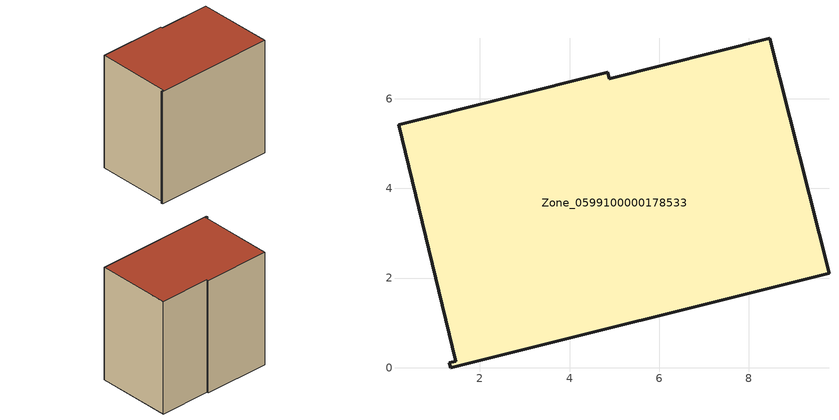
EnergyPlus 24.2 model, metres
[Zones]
Zone_0599100000178533
 floor ground (C_G): 1.35,0 1.32,0.11 1.46,0.15 0.18,5.42 4.85,6.59 4.88,6.45 8.47,7.35 9.79,2.1 z0
 wall outside (C_F): 9.79,2.1 8.47,7.35 4.88,6.45 4.85,6.59 0.18,5.42 1.46,0.15 1.32,0.11 1.35,0 9.79,2.1 z0:8.34
 roof outside (C_R): 1.32,0.11 1.35,0 9.79,2.1 8.47,7.35 4.88,6.45 4.85,6.59 0.18,5.42 1.46,0.15 z8.34
[BUILDING]
Pand.0599100000178533: North Axis=0; Terrain=City; Loads Convergence Tolerance Value=0.04; Temperature Convergence Tolerance Value=0.4; Solar Distribution=FullExterior; Maximum Number of Warmup Days=25; Minimum Number of Warmup Days=1
[Site:Location]
Rotterdam.The.Hague.AP_ZH_NLD Design_Conditions: Latitude=51.96; Longitude=4.45; Time Zone=1; Elevation=-4.5
[SITE:GROUNDTEMPERATURE:BUILDINGSURFACE]
18, 18, 18, 18, 18, 18, 18, 18, 18, 18, 18, 18
[MATERIAL] Thermal Absorptance=0.9; Solar Absorptance=0.7; Visible Absorptance=0.7
Name | Roughness | Thickness | Conductivity | Density | Specific Heat
G.TI.1975-1991 | MediumSmooth | 0.15 | 0.288461 | 540 | 1210
F.TI.1975-1991 | Rough | 0.3 | 0.230769 | 1920 | 840
R.TI.1975-1991 | MediumRough | 0.2 | 0.153846 | 1500 | 1000
[CONSTRUCTION]
C_G: G.TI.1975-1991
C_F: F.TI.1975-1991
C_R: R.TI.1975-1991
[ZONE]
Zone_0599100000178533: Type=1; Multiplier=1; Ceiling Height=Autocalculate; Volume=Autocalculate; Floor Area=autocalculate; Part of Total Floor Area=Yes
[ZONEINFILTRATION:DESIGNFLOWRATE]
Infil_Zone_0599100000178533: Zone or ZoneList or Space or SpaceList=Zone_0599100000178533; Schedule=AlwaysOn; Design Flow Rate Calculation Method=Flow/Area; Flow Rate per Floor Area=0.003; Constant Term Coefficient=1; Temperature Term Coefficient=0; Velocity Term Coefficient=0; Velocity Squared Term Coefficient=0
[HVACTEMPLATE:ZONE:IDEALLOADSAIRSYSTEM]
Zone_0599100000178533: Maximum Heating Supply Air Temperature=50; Minimum Cooling Supply Air Temperature=13; Maximum Heating Supply Air Humidity Ratio=0.0156; Minimum Cooling Supply Air Humidity Ratio=0.0077; Heating Limit=NoLimit; Cooling Limit=NoLimit; Dehumidification Control Type=ConstantSensibleHeatRatio; Cooling Sensible Heat Ratio=0.7; Dehumidification Setpoint=60; Humidification Control Type=None; Humidification Setpoint=30; Outdoor Air Method=None; Outdoor Air Flow Rate per Person=0.00944; Outdoor Air Flow Rate per Zone Floor Area=0; Outdoor Air Flow Rate per Zone=0; Demand Controlled Ventilation Type=None; Outdoor Air Economizer Type=NoEconomizer; Heat Recovery Type=None; Sensible Heat Recovery Effectiveness=0.7; Latent Heat Recovery Effectiveness=0.65
[ZONECONTROL:THERMOSTAT]
ThermostatControl_Zone_0599100000178533: Zone or ZoneList=Zone_0599100000178533; Control Type Schedule=DualSetpointControlType; Control 1=Thermostat_Zone_0599100000178533; Temperature Difference Between Cutout And Setpoint=0
[THERMOSTATSETPOINT:DUALSETPOINT]
Thermostat_Zone_0599100000178533: Heating Setpoint Temperature Schedule=HeatingSetpoint_Zone_0599100000178533; Cooling Setpoint Temperature Schedule=CoolingSetpoint_Zone_0599100000178533
[SCHEDULE:COMPACT]
HeatingSetpoint_Zone_0599100000178533: Through: 12/31, For: AllDays, Until: 24:00, 21
CoolingSetpoint_Zone_0599100000178533: Through: 12/31, For: AllDays, Until: 24:00, 24
DualSetpointControlType: Through: 12/31, For: AllDays, Until: 24:00, 4
AlwaysOn: Through: 12/31, For: AllDays, Until: 24:00, 1
